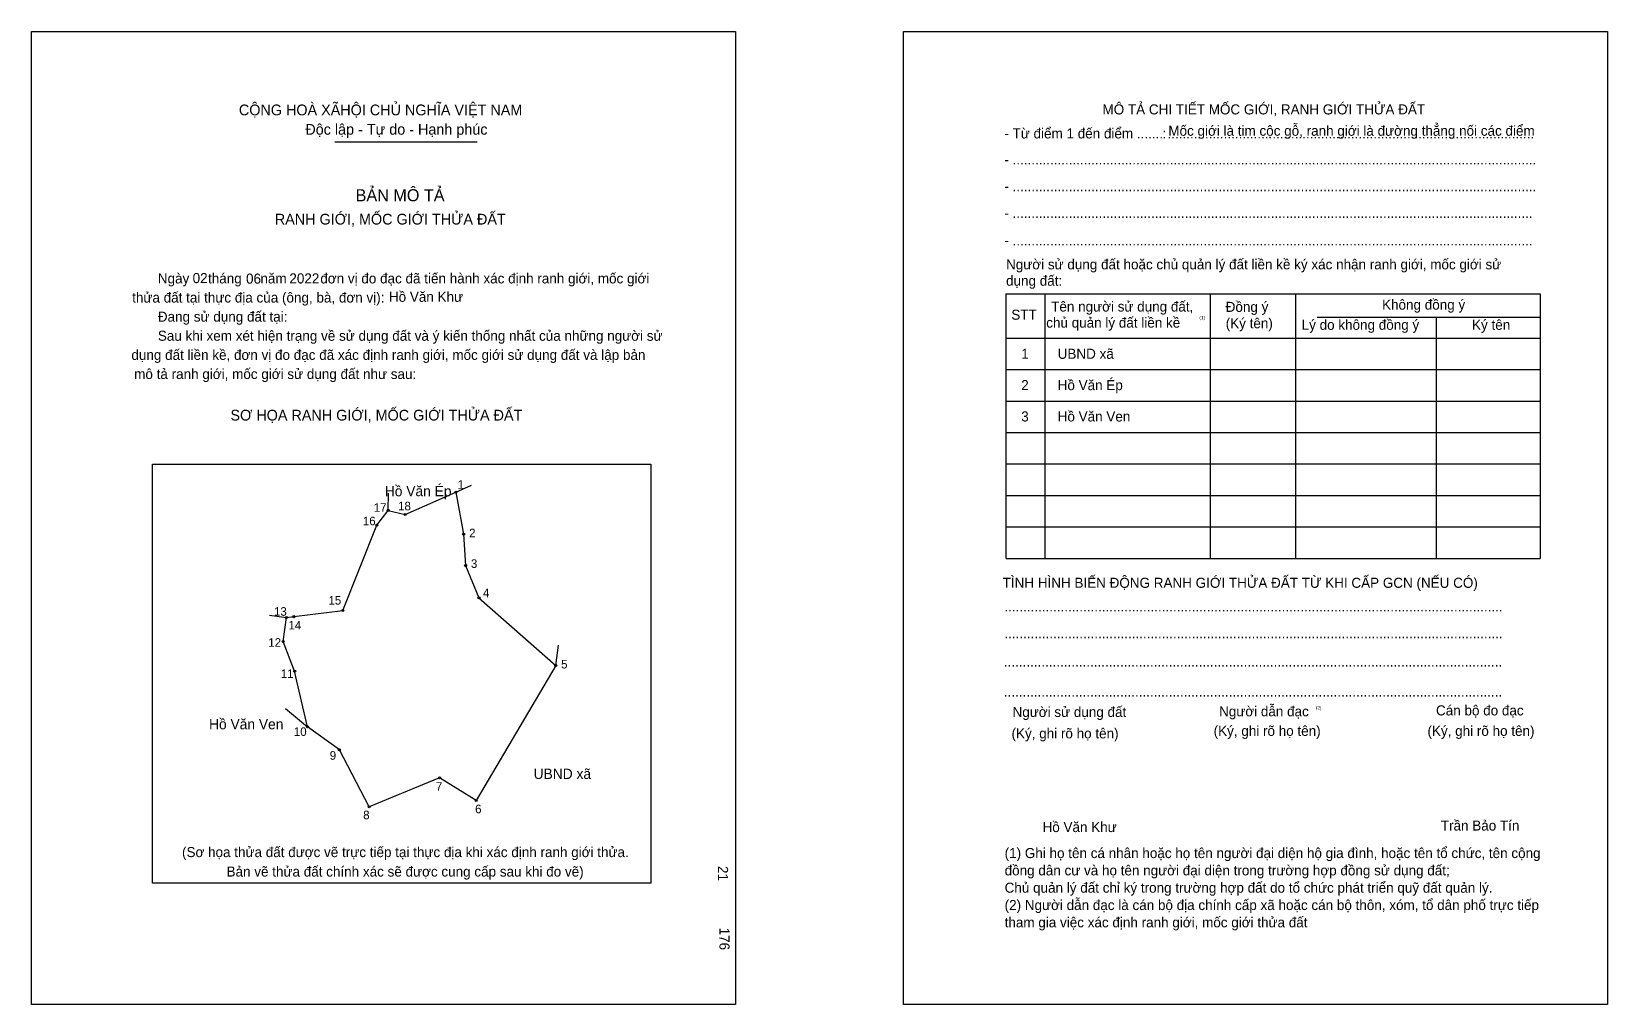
# Model space of a CAD drawing. Extents: x 546656 to 547622, y 1824183 to 1824780.
import ezdxf

# ---------------------------------------------------------------- set-up
doc = ezdxf.new("R2010")
doc.units = 0
for name, color, linetype in [('bmtKhungInTrang1', 7, 'Continuous'), ('bmtKhungInTrang2', 7, 'Continuous'), ('bmtNoiDung', 7, 'Continuous'), ('bmtTemplate', 7, 'Continuous'), ('CanhThua', 7, 'Continuous'), ('MocDinhThua', 7, 'Continuous'), ('RauThua', 7, 'Continuous'), ('SoHieuDinhThua', 7, 'Continuous'), ('TenChuLanCan', 7, 'Continuous')]:
    doc.layers.add(name, color=color, linetype=linetype)

msp = doc.modelspace()

# ---------------------------------------------------------------- linework, layer by layer
at = {"layer": 'bmtKhungInTrang1'}
msp.add_lwpolyline([(546656.27, 1824779.55), (547087.48, 1824779.55), (547087.48, 1824183.14), (546656.27, 1824183.14)], close=True, dxfattribs=at)
at = {"layer": 'bmtKhungInTrang2'}
msp.add_lwpolyline([(547190.31, 1824779.55), (547621.51, 1824779.55), (547621.51, 1824183.14), (547190.31, 1824183.14)], close=True, dxfattribs=at)
at = {"layer": 'bmtTemplate'}
for p, q in [((546842.09, 1824711.96), (546929.29, 1824711.96)), ((547276.81, 1824618.69), (547276.81, 1824456.55)), ((547378.25, 1824618.69), (547378.25, 1824456.55)), ((547430.43, 1824618.88), (547430.43, 1824456.55)), ((547580.22, 1824618.69), (547580.22, 1824456.55)), ((547443.67, 1824604.41), (547580.22, 1824604.41)), ((547253.16, 1824591.67), (547580.22, 1824591.67)), ((547253.16, 1824572.37), (547580.22, 1824572.37)), ((547253.16, 1824553.06), (547580.22, 1824553.06)), ((547253.16, 1824533.76), (547580.22, 1824533.76)), ((547253.16, 1824514.46), (547580.22, 1824514.46)), ((547253.16, 1824495.16), (547580.22, 1824495.16)), ((547253.16, 1824475.85), (547580.22, 1824475.85)), ((547253.16, 1824456.55), (547580.22, 1824456.55))]:
    msp.add_line(p, q, dxfattribs=at)
for points in [[(547252.95, 1824618.69), (547580.22, 1824618.69)], [(547252.95, 1824618.69), (547252.95, 1824456.55)], [(547516.57, 1824604.21), (547516.57, 1824456.55)]]:
    msp.add_lwpolyline(points, dxfattribs=at)
msp.add_lwpolyline([(546730.46, 1824257.42), (546730.46, 1824514.44), (547035.57, 1824514.44), (547035.57, 1824257.42)], close=True, dxfattribs=at)
at = {"layer": 'CanhThua'}
for p, q in [((546885.16, 1824483.44), (546916.17, 1824497.24)), ((546916.17, 1824497.24), (546920.95, 1824471.48)), ((546867.72, 1824476.91), (546874.74, 1824486.03)), ((546874.74, 1824486.03), (546885.16, 1824483.44)), ((546846.89, 1824424.64), (546867.72, 1824476.91)), ((546920.95, 1824471.48), (546922.15, 1824452.21)), ((546922.15, 1824452.21), (546930.34, 1824432.37)), ((546930.34, 1824432.37), (546977.33, 1824390.92)), ((546812.4, 1824420.32), (546816.88, 1824420.88)), ((546816.88, 1824420.88), (546846.89, 1824424.64)), ((546810.4, 1824405.65), (546812.4, 1824420.32)), ((546817.43, 1824387.48), (546810.4, 1824405.65)), ((546825.24, 1824353.31), (546817.43, 1824387.48)), ((546977.33, 1824390.92), (546928.59, 1824308.13)), ((546844.8, 1824339.24), (546825.24, 1824353.31)), ((546863.09, 1824304.27), (546844.8, 1824339.24)), ((546906.23, 1824322.04), (546863.09, 1824304.27)), ((546928.59, 1824308.13), (546906.23, 1824322.04))]:
    msp.add_line(p, q, dxfattribs=at)
at = {"layer": 'MocDinhThua'}
for centre in [(546916.17, 1824497.24), (546874.74, 1824486.03), (546885.16, 1824483.44), (546867.72, 1824476.91), (546920.95, 1824471.48), (546922.15, 1824452.21), (546930.34, 1824432.37), (546812.4, 1824420.32), (546816.88, 1824420.88), (546846.89, 1824424.64), (546810.4, 1824405.65), (546817.43, 1824387.48), (546977.33, 1824390.92), (546825.24, 1824353.31), (546844.8, 1824339.24), (546906.23, 1824322.04), (546863.09, 1824304.27), (546928.59, 1824308.13)]:
    msp.add_circle(centre, 0.632, dxfattribs=at)
at = {"layer": 'RauThua'}
for p, q in [((546916.17, 1824497.24), (546925.77, 1824501.47)), ((546874.74, 1824486.03), (546875, 1824496.53)), ((546801.98, 1824421.8), (546812.4, 1824420.32)), ((546977.33, 1824390.92), (546979.04, 1824403.45)), ((546811.88, 1824364.53), (546825.24, 1824353.31))]:
    msp.add_line(p, q, dxfattribs=at)

# ---------------------------------------------------------------- texts
at = {"layer": 'bmtNoiDung'}
for s, height, p in [('02', 6.17, (546754.95, 1824625.34)), ('06', 6.17, (546787.66, 1824624.99)), ('2022', 6.17, (546814.21, 1824625.13)), ('Hồ Văn Khư', 6.17, (546875.16, 1824613.86)), ('1', 6.17, (547262.44, 1824578.93)), ('UBND xã ', 6.17, (547284.77, 1824578.93)), ('2', 6.17, (547262.44, 1824559.72)), ('Hồ Văn Ép ', 6.17, (547284.77, 1824559.72)), ('3', 6.17, (547262.44, 1824540.51)), ('Hồ Văn Ven ', 6.1698, (547284.77, 1824540.51)), ('Hồ Văn Khư', 6.17, (547275.5, 1824288.84))]:
    msp.add_text(s, height=height, dxfattribs=at).set_placement(p)
for s, p in [('21', (547076.74, 1824268.04)), ('176', (547077.61, 1824230.28))]:
    msp.add_text(s, height=6.17, rotation=270, dxfattribs=at).set_placement(p)
at = {"layer": 'bmtTemplate'}
for s, height, p in [('CỘNG HOÀ XÃHỘI CHỦ NGHĨA VIỆT NAM', 6.5811, (546783.29, 1824728.19)), ('MÔ TẢ CHI TIẾT MỐC GIỚI, RANH GIỚI THỬA ĐẤT', 6.1674, (547312.23, 1824728.72)), ('Độc lập - Tự do - Hạnh phúc', 6.5811, (546823.99, 1824716.29)), ('- Từ điểm 1 đến điểm .......', 6.1674, (547252.11, 1824714.01)), ('Mốc giới là tim cộc gỗ, ranh giới là đường thẳng nối các điểm', 6.1674, (547352.56, 1824715.64)), (':', 6.17, (547349.01, 1824714.01)), ('..................................................................................................', 6.1674, (547352.05, 1824714.01)), ('- ............................................................................................................................................', 6.16743, (547252.11, 1824698.03)), ('BẢN MÔ TẢ', 7.404, (546854.79, 1824675.5)), ('- ............................................................................................................................................', 6.16743, (547252.11, 1824681.62)), ('RANH GIỚI, MỐC GIỚI THỬA ĐẤT', 6.5811, (546805.29, 1824661.22)), ('- ...........................................................................................................................................', 6.16743, (547252.11, 1824665.21)), ('- ...........................................................................................................................................', 6.16743, (547252.11, 1824648.42)), ('Người sử dụng đất hoặc chủ quản lý đất liền kề ký xác nhận ranh giới, mốc giới sử', 6.1674, (547253.16, 1824633.75)), ('Ngày     tháng     năm         đơn vị đo đạc đã tiến hành xác định ranh giới, mốc giới ', 6.1698, (546733.64, 1824625.13)), ('dụng đất:', 6.167, (547253.16, 1824623.71)), ('thửa đất tại thực địa của (ông, bà, đơn vị):', 6.1698, (546717.91, 1824613.41)), ('Tên người sử dụng đất,', 6.1674, (547280.79, 1824607.88)), ('Đồng ý', 6.167, (547387.68, 1824607.69)), ('Không đồng ý', 6.1674, (547483.46, 1824609.04)), ('Đang sử dụng đất tại:', 6.1698, (546733.64, 1824601.69)), ('STT', 6.167, (547256.38, 1824602.87)), ('chủ quản lý đất liền kề', 6.1674, (547277.76, 1824598.02)), ('(1)', 2.057, (547371.57, 1824603.09)), ('(Ký tên)', 6.167, (547387.68, 1824597.65)), ('Sau khi xem xét hiện trạng về sử dụng đất và ý kiến thống nhất của những người sử ', 6.1698, (546733.64, 1824589.98)), ('Lý do không đồng ý', 6.1674, (547434.2, 1824596.69)), ('Ký tên', 6.167, (547538.57, 1824596.69)), ('dụng đất liền kề, đơn vị đo đạc đã xác định ranh giới, mốc giới sử dụng đất và lập bản', 6.1698, (546717.45, 1824578.26)), ('mô tả ranh giới, mốc giới sử dụng đất như sau:', 6.1698, (546719.15, 1824566.54)), ('SƠ HỌA RANH GIỚI, MỐC GIỚI THỬA ĐẤT', 6.5811, (546778.1, 1824541.09)), ('TÌNH HÌNH BIẾN ĐỘNG RANH GIỚI THỬA ĐẤT TỪ KHI CẤP GCN (NẾU CÓ)', 6.1674, (547251.07, 1824438.55)), ('.....................................................................................................................................', 6.17668, (547252.11, 1824424.04)), ('.....................................................................................................................................', 6.17668, (547252.11, 1824407.63)), ('.....................................................................................................................................', 6.17668, (547251.8, 1824390.26)), ('.....................................................................................................................................', 6.17668, (547251.8, 1824371.92)), ('Người sử dụng đất', 6.1674, (547257.14, 1824359.38)), ('Người dẫn đạc', 6.1674, (547383.64, 1824359.77)), ('(2)', 2.057, (547442.87, 1824364.02)), ('Cán bộ đo đạc', 6.1674, (547516.5, 1824360.34)), ('(Ký, ghi rõ họ tên)', 6.1674, (547380.29, 1824347.8)), ('(Ký, ghi rõ họ tên)', 6.1674, (547511.26, 1824347.8)), ('(Ký, ghi rõ họ tên)', 6.1674, (547256.51, 1824346.25)), ('Trần Bảo Tín', 6.1674, (547519.44, 1824289.76)), ('(Sơ họa thửa đất được vẽ trực tiếp tại thực địa khi xác định ranh giới thửa.', 6.1698, (546748.45, 1824273.49)), ('(1) Ghi họ tên cá nhân hoặc họ tên người đại diện hộ gia đình, hoặc tên tổ chức, tên cộng', 6.1674, (547252.29, 1824272.89)), ('Bản vẽ thửa đất chính xác sẽ được cung cấp sau khi đo vẽ)', 6.1698, (546775.73, 1824261.56)), ('đồng dân cư và họ tên người đại diện trong trường hợp đồng sử dụng đất;', 6.1674, (547252.29, 1824262.28)), ('Chủ quản lý đất chỉ ký trong trường hợp đất do tổ chức phát triển quỹ đất quản lý.', 6.1674, (547252.29, 1824251.66)), ('(2) Người dẫn đạc là cán bộ địa chính cấp xã hoặc cán bộ thôn, xóm, tổ dân phố trực tiếp', 6.1674, (547252.29, 1824241.04)), ('tham gia việc xác định ranh giới, mốc giới thửa đất', 6.1674, (547252.29, 1824230.43))]:
    msp.add_text(s, height=height, dxfattribs=at).set_placement(p)
at = {"layer": 'SoHieuDinhThua'}
for s, height, p in [('1', 5.26, (546917.25, 1824499.26)), ('17', 5.264, (546865.86, 1824485.16)), ('18', 5.264, (546880.77, 1824486.05)), ('16', 5.264, (546859.22, 1824476.88)), ('2', 5.26, (546924.32, 1824469.5)), ('3', 5.26, (546925.4, 1824450.76)), ('15', 5.264, (546838.12, 1824428.26)), ('4', 5.26, (546932.76, 1824432.8)), ('13', 5.264, (546804.78, 1824421.43)), ('14', 5.264, (546813.62, 1824413.03)), ('12', 5.264, (546801.27, 1824402.41)), ('5', 5.26, (546980.63, 1824389.12)), ('11', 5.264, (546808.98, 1824383.31)), ('10', 5.264, (546816.94, 1824347.77)), ('9', 5.26, (546838.94, 1824333.16)), ('7', 5.26, (546903.92, 1824314.16)), ('6', 5.26, (546927.97, 1824300.38)), ('8', 5.26, (546859.41, 1824296.69))]:
    msp.add_text(s, height=height, dxfattribs=at).set_placement(p)
at = {"layer": 'TenChuLanCan'}
for s, p in [('Hồ Văn Ép', (546872.65, 1824494.68)), ('Hồ Văn Ven', (546765, 1824351.83)), ('UBND xã', (546963.79, 1824321.38))]:
    msp.add_text(s, height=6.317, dxfattribs=at).set_placement(p)

doc.saveas('drawing.dxf')
